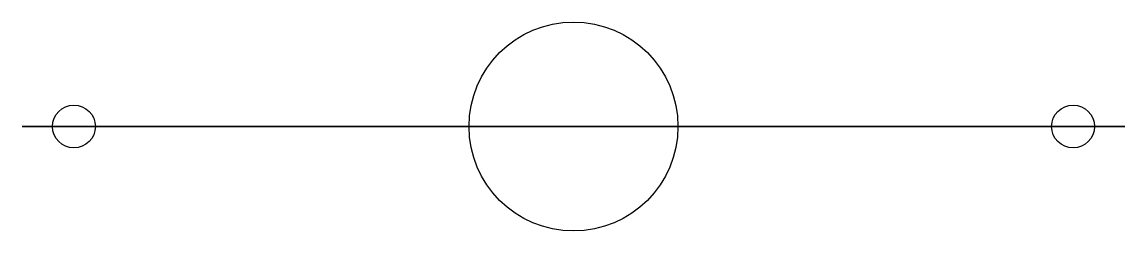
# Model space of a CAD drawing. Header units: millimetres. Extents: x -85 to 85, y -68 to -36.
import ezdxf

# ---------------------------------------------------------------- set-up
doc = ezdxf.new("R2010")
doc.units = ezdxf.units.MM

msp = doc.modelspace()

# ---------------------------------------------------------------- linework, layer by layer
for p, q in [((-85, -52, -85), (-85, -52, 85)), ((-85, -52, 85), (40, -52, 85)), ((85, -52, -85), (-85, -52, -85)), ((40, -52, 85), (45, -52, 80)), ((45, -52, 80), (45, -52, 89)), ((45, -52, 89), (62, -52, 89)), ((62, -52, 70), (55, -52, 70)), ((55, -52, 70), (85, -52, 40)), ((62, -52, 89), (62, -52, 70)), ((85, -52, 40), (85, -52, -85))]:
    msp.add_line(p, q)
for centre, radius in [((0, -52), 16.1), ((-77, -52, -77), 3.3), ((77, -52, -77), 3.3)]:
    msp.add_circle(centre, radius)

doc.saveas('drawing.dxf')
